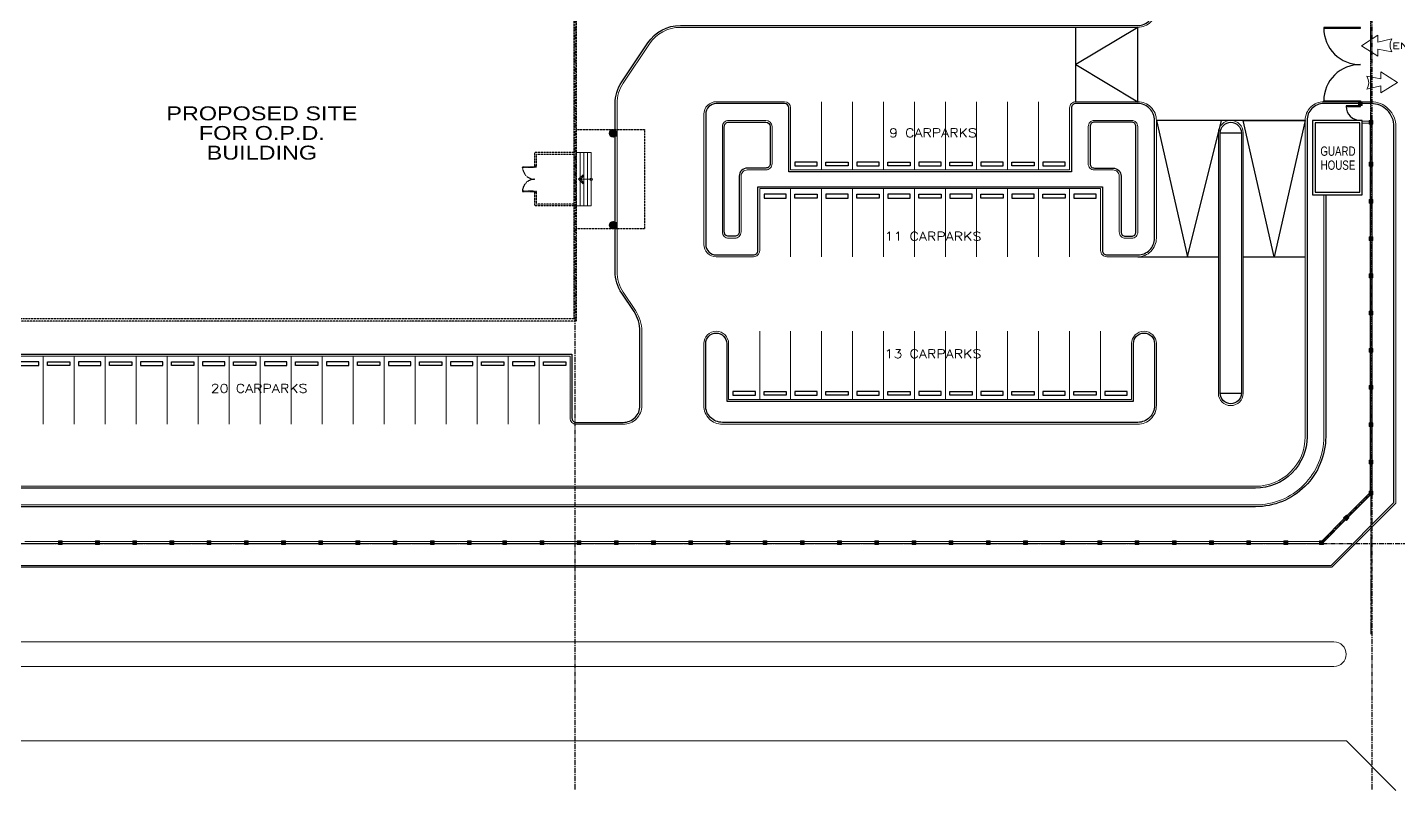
# Model space of a CAD drawing. Header units: inches. Extents: x 25089 to 72263, y 7867 to 40899.
# Drawn here: x 69620 to 70709, y 11455 to 12061 of the extents above; entities that cross this region are included whole.
import ezdxf
from ezdxf.enums import TextEntityAlignment as Align

# ---------------------------------------------------------------- set-up
doc = ezdxf.new("R2010")
doc.units = ezdxf.units.IN
doc.header["$MEASUREMENT"] = 0
for name, pattern in [('CENTER', [2, 1.25, -0.25, 0.25, -0.25]), ('CENTERX2', [4, 2.5, -0.5, 0.5, -0.5]), ('HIDDEN', [0.375, 0.25, -0.125])]:
    doc.linetypes.add(name, pattern=pattern)
for name, color, linetype in [('AR-AXIS', 9, 'CENTERX2'), ('AR-COL', 8, 'Continuous'), ('AR-DOOR', 8, 'Continuous'), ('AR-HATCH', 8, 'Continuous'), ('AR-PROPOSED', 3, 'Continuous'), ('AR-SHEET-NM', 4, 'Continuous'), ('BLDG. TXT', 3, 'Continuous'), ('CURB-2', 8, 'Continuous'), ('HIDDEN', 8, 'HIDDEN'), ('PARAPET', 1, 'Continuous'), ('PROPERTY LINE', 3, 'CENTER'), ('RAMP', 1, 'Continuous'), ('TX1', 4, 'Continuous'), ('WHEEL BUMP', 6, 'Continuous')]:
    doc.layers.add(name, color=color, linetype=linetype)
for name, color, linetype, lineweight in [('CARLINE', 8, 'Continuous', 18), ('COL', 4, 'Continuous', 18), ('COLHAT', 8, 'Continuous', 18), ('CURVE', 8, 'Continuous', 18), ('FENCEWALL', 4, 'Continuous', 18), ('schematic lines', 110, 'Continuous', 25), ('STAIR', 8, 'Continuous', 18)]:
    doc.layers.add(name, color=color, linetype=linetype, lineweight=lineweight)
doc.styles.add('logo-eng', font='arial.ttf', dxfattribs={"height": 600})
doc.styles.add('ROMANC', font='romanc', dxfattribs={"height": 0.1})
doc.styles.add('ROMANS', font='romans.shx', dxfattribs={"width": 0.85})
pattern_1 = [(90, (-1461259.0934, 40040.1362), (-0.5861021186, 1e-16), [])]
pattern_2 = [(45, (-1500197.657, 32474.6601), (-0.4144367825, 0.4144367825), [])]

# ---------------------------------------------------------------- blocks, each defined once
blk = doc.blocks.new('DRIVEWAY LOCATOR')
for p, q in [((-1232, -16), (-523, 434)), ((-523, 134), (-523, 434)), ((-523, -466), (-1232, -16)), ((-523, -166), (-523, -466))]:
    blk.add_line(p, q)
for points in [[(-523, 134), (82, 278)], [(82, -278), (-523, -166)]]:
    blk.add_lwpolyline(points)
blk.add_arc((514, 0), 514, 147.2089, 212.7911)
blk = doc.blocks.new('A$C49501242')
at = {"layer": 'HIDDEN', "ltscale": 0.5}
for points in [[(1000, 2050), (1000, 2000), (0, 2000), (0, 2050)], [(1000, 2050), (1150, 2050), (1150, 2100), (1000, 2100)], [(1000, 50), (1000, 100), (0, 100), (0, 50)], [(1000, 0), (1150, 0), (1150, 50), (1000, 50)]]:
    blk.add_lwpolyline(points, close=True, dxfattribs=at)
for centre, start, end in [((1001, 2052), 182.99284, 269.94476), ((1001, 48), 90.05524, 177.00716)]:
    blk.add_arc(centre, 1002, start, end, dxfattribs=at)
blk = doc.blocks.new('AHHMS TEMPLATE')
at = {"layer": 'AR-HATCH'}
h = blk.add_hatch(dxfattribs=at)
h.set_pattern_fill('ANSI31', color=8, scale=6.153303, angle=90, style=0)
h.set_pattern_definition([(225, (-1490843.83825, 65784.7924), (-0.543880292, 0.543880292), [])])
h.paths.add_polyline_path([(-1490140.9, 82642, -1), (-1490140.9, 82649.4, -1)])
h = blk.add_hatch(dxfattribs=at)
h.set_pattern_fill('ANSI31', color=8, scale=6.153303, angle=90, style=0)
h.set_pattern_definition([(135, (-1490843.83825, 99415.5846), (-0.543880292, -0.543880292), [])])
h.paths.add_polyline_path([(-1490140.9, 82558.3, 1), (-1490140.9, 82551, 1)])
at = {"layer": 'COLHAT'}
h = blk.add_hatch(dxfattribs=at)
h.set_pattern_fill('ANSI31', color=8, scale=0.184599, style=0)
h.set_pattern_definition([(45, (-1499348.3847, 32910.12906), (-0.4144367825, 0.4144367825), [])])
h.paths.add_polyline_path([(-1489401.2, 82677.1), (-1489401.2, 82673.4), (-1489397.5, 82673.4), (-1489397.5, 82677.1)])
h = blk.add_hatch(dxfattribs=at)
h.set_pattern_fill('ANSI31', color=8, scale=0.184599, style=0)
h.set_pattern_definition([(45, (-1499337.7329, 32891.66915), (-0.4144367825, 0.4144367825), [])])
h.paths.add_polyline_path([(-1489390.6, 82658.6), (-1489390.6, 82654.9), (-1489386.9, 82654.9), (-1489386.9, 82658.6)])
h = blk.add_hatch(dxfattribs=at)
h.set_pattern_fill('ANSI31', color=8, scale=0.184599, style=0)
h.set_pattern_definition([(45, (-1499337.7329, 32850.0113), (-0.4144367825, 0.4144367825), [])])
h.paths.add_polyline_path([(-1489390.6, 82617), (-1489390.6, 82613.3), (-1489386.9, 82613.3), (-1489386.9, 82617)])
h = blk.add_hatch(dxfattribs=at)
h.set_pattern_fill('ANSI31', color=8, scale=0.184599, style=0)
h.set_pattern_definition([(45, (-1499337.7329, 32813.0915), (-0.4144367825, 0.4144367825), [])])
h.paths.add_polyline_path([(-1489390.6, 82580.1), (-1489390.6, 82576.4), (-1489386.9, 82576.4), (-1489386.9, 82580.1)])
h = blk.add_hatch(dxfattribs=at)
h.set_pattern_fill('ANSI31', color=8, scale=0.184599, style=0)
h.set_pattern_definition([(45, (-1499337.7329, 32776.17166), (-0.4144367825, 0.4144367825), [])])
h.paths.add_polyline_path([(-1489390.6, 82543.1), (-1489390.6, 82539.5), (-1489386.9, 82539.5), (-1489386.9, 82543.1)])
h = blk.add_hatch(dxfattribs=at)
h.set_pattern_fill('ANSI31', color=8, scale=0.184599, style=0)
h.set_pattern_definition([(45, (-1499337.7329, 32739.25184), (-0.4144367825, 0.4144367825), [])])
h.paths.add_polyline_path([(-1489390.6, 82506.2), (-1489390.6, 82502.5), (-1489386.9, 82502.5), (-1489386.9, 82506.2)])
h = blk.add_hatch(dxfattribs=at)
h.set_pattern_fill('ANSI31', color=8, scale=0.184599, style=0)
h.set_pattern_definition([(45, (-1499337.7329, 32702.332), (-0.4144367825, 0.4144367825), [])])
h.paths.add_polyline_path([(-1489390.6, 82469.3), (-1489390.6, 82465.6), (-1489386.9, 82465.6), (-1489386.9, 82469.3)])
h = blk.add_hatch(dxfattribs=at)
h.set_pattern_fill('ANSI31', color=8, scale=0.184599, style=0)
h.set_pattern_definition([(45, (-1499337.7329, 32665.4122), (-0.4144367825, 0.4144367825), [])])
h.paths.add_polyline_path([(-1489390.6, 82432.4), (-1489390.6, 82428.7), (-1489386.9, 82428.7), (-1489386.9, 82432.4)])
h = blk.add_hatch(dxfattribs=at)
h.set_pattern_fill('ANSI31', color=8, scale=0.184599, style=0)
h.set_pattern_definition([(45, (-1499337.7329, 32628.4924), (-0.4144367825, 0.4144367825), [])])
h.paths.add_polyline_path([(-1489390.6, 82395.5), (-1489390.6, 82391.8), (-1489386.9, 82391.8), (-1489386.9, 82395.5)])
h = blk.add_hatch(dxfattribs=at)
h.set_pattern_fill('ANSI31', color=8, scale=0.184599, style=0)
h.set_pattern_definition([(45, (-1499337.7329, 32591.57256), (-0.4144367825, 0.4144367825), [])])
h.paths.add_polyline_path([(-1489390.6, 82358.5), (-1489390.6, 82354.9), (-1489386.9, 82354.9), (-1489386.9, 82358.5)])
h = blk.add_hatch(dxfattribs=at)
h.set_pattern_fill('ANSI31', color=8, scale=0.184599, style=0)
h.set_pattern_definition([(45, (-1499337.7329, 32554.6531), (-0.4144367825, 0.4144367825), [])])
h.paths.add_polyline_path([(-1489390.6, 82321.6), (-1489390.6, 82317.9), (-1489386.9, 82317.9), (-1489386.9, 82321.6)])
h = blk.add_hatch(dxfattribs=at)
h.set_pattern_fill('ANSI31', color=8, scale=0.184599, style=0)
h.set_pattern_definition([(45, (-1499337.7329, 32523.8866), (-0.4144367825, 0.4144367825), [])])
h.paths.add_polyline_path([(-1489390.6, 82290.9), (-1489390.6, 82287.2), (-1489386.9, 82287.2), (-1489386.9, 82290.9)])
h = blk.add_hatch(dxfattribs=at)
h.set_pattern_fill('ANSI31', color=8, scale=0.184599, angle=45, style=0)
h.set_pattern_definition(pattern_1)
h.paths.add_polyline_path([(-1489416, 82264.4), (-1489413.3, 82261.8), (-1489410.7, 82264.4), (-1489413.3, 82267)])
h = blk.add_hatch(dxfattribs=at)
h.set_pattern_fill('ANSI31', color=8, scale=0.184599, angle=45, style=0)
h.set_pattern_definition(pattern_1)
h.paths.add_polyline_path([(-1489416, 82264.4), (-1489413.3, 82261.8), (-1489410.7, 82264.4), (-1489413.3, 82267)])
h = blk.add_hatch(dxfattribs=at)
h.set_pattern_fill('ANSI31', color=8, scale=0.184599, style=0)
h.set_pattern_definition([(135, (-1480740.78793, 32474.6601), (0.4144367825, 0.4144367825), [])])
h.paths.add_polyline_path([(-1490691.6, 82241.6), (-1490691.6, 82237.9), (-1490687.9, 82237.9), (-1490687.9, 82241.6)])
h = blk.add_hatch(dxfattribs=at)
h.set_pattern_fill('ANSI31', color=8, scale=0.184599, style=0)
h.set_pattern_definition([(135, (-1480703.8681, 32474.6601), (0.4144367825, 0.4144367825), [])])
h.paths.add_polyline_path([(-1490654.7, 82241.6), (-1490654.7, 82237.9), (-1490651, 82237.9), (-1490651, 82241.6)])
h = blk.add_hatch(dxfattribs=at)
h.set_pattern_fill('ANSI31', color=8, scale=0.184599, style=0)
h.set_pattern_definition([(135, (-1480666.9483, 32474.6601), (0.4144367825, 0.4144367825), [])])
h.paths.add_polyline_path([(-1490617.8, 82241.6), (-1490617.8, 82237.9), (-1490614.1, 82237.9), (-1490614.1, 82241.6)])
h = blk.add_hatch(dxfattribs=at)
h.set_pattern_fill('ANSI31', color=8, scale=0.184599, style=0)
h.set_pattern_definition([(135, (-1480630.0285, 32474.6601), (0.4144367825, 0.4144367825), [])])
h.paths.add_polyline_path([(-1490580.9, 82241.6), (-1490580.9, 82237.9), (-1490577.2, 82237.9), (-1490577.2, 82241.6)])
h = blk.add_hatch(dxfattribs=at)
h.set_pattern_fill('ANSI31', color=8, scale=0.184599, style=0)
h.set_pattern_definition([(135, (-1480593.10866, 32474.6601), (0.4144367825, 0.4144367825), [])])
h.paths.add_polyline_path([(-1490544, 82241.6), (-1490544, 82237.9), (-1490540.3, 82237.9), (-1490540.3, 82241.6)])
h = blk.add_hatch(dxfattribs=at)
h.set_pattern_fill('ANSI31', color=8, scale=0.184599, style=0)
h.set_pattern_definition([(135, (-1480556.18884, 32474.6601), (0.4144367825, 0.4144367825), [])])
h.paths.add_polyline_path([(-1490507, 82241.6), (-1490507, 82237.9), (-1490503.3, 82237.9), (-1490503.3, 82241.6)])
h = blk.add_hatch(dxfattribs=at)
h.set_pattern_fill('ANSI31', color=8, scale=0.184599, style=0)
h.set_pattern_definition([(135, (-1480519.269, 32474.6601), (0.4144367825, 0.4144367825), [])])
h.paths.add_polyline_path([(-1490470.1, 82241.6), (-1490470.1, 82237.9), (-1490466.4, 82237.9), (-1490466.4, 82241.6)])
h = blk.add_hatch(dxfattribs=at)
h.set_pattern_fill('ANSI31', color=8, scale=0.184599, style=0)
h.set_pattern_definition([(45, (-1500380.3486, 32474.6601), (-0.4144367825, 0.4144367825), [])])
h.paths.add_polyline_path([(-1490429.5, 82241.6), (-1490429.5, 82237.9), (-1490433.2, 82237.9), (-1490433.2, 82241.6)])
h = blk.add_hatch(dxfattribs=at)
h.set_pattern_fill('ANSI31', color=8, scale=0.184599, style=0)
h.set_pattern_definition([(45, (-1500343.42877, 32474.6601), (-0.4144367825, 0.4144367825), [])])
h.paths.add_polyline_path([(-1490392.6, 82241.6), (-1490392.6, 82237.9), (-1490396.3, 82237.9), (-1490396.3, 82241.6)])
h = blk.add_hatch(dxfattribs=at)
h.set_pattern_fill('ANSI31', color=8, scale=0.184599, style=0)
h.set_pattern_definition([(45, (-1500306.50895, 32474.6601), (-0.4144367825, 0.4144367825), [])])
h.paths.add_polyline_path([(-1490355.7, 82241.6), (-1490355.7, 82237.9), (-1490359.4, 82237.9), (-1490359.4, 82241.6)])
h = blk.add_hatch(dxfattribs=at)
h.set_pattern_fill('ANSI31', color=8, scale=0.184599, style=0)
h.set_pattern_definition([(135, (-1480371.58975, 32474.6601), (0.4144367825, 0.4144367825), [])])
h.paths.add_polyline_path([(-1490322.4, 82241.6), (-1490322.4, 82237.9), (-1490318.7, 82237.9), (-1490318.7, 82241.6)])
h = blk.add_hatch(dxfattribs=at)
h.set_pattern_fill('ANSI31', color=8, scale=0.184599, style=0)
h.set_pattern_definition([(135, (-1480334.66993, 32474.6601), (0.4144367825, 0.4144367825), [])])
h.paths.add_polyline_path([(-1490285.5, 82241.6), (-1490285.5, 82237.9), (-1490281.8, 82237.9), (-1490281.8, 82241.6)])
h = blk.add_hatch(dxfattribs=at)
h.set_pattern_fill('ANSI31', color=8, scale=0.184599, style=0)
h.set_pattern_definition(pattern_2)
h.paths.add_polyline_path([(-1490250.5, 82241.6), (-1490250.5, 82237.9), (-1490246.8, 82237.9), (-1490246.8, 82241.6)])
h = blk.add_hatch(dxfattribs=at)
h.set_pattern_fill('ANSI31', color=8, scale=0.184599, style=0)
h.set_pattern_definition(pattern_2)
h.paths.add_polyline_path([(-1490250.5, 82241.6), (-1490250.5, 82237.9), (-1490246.8, 82237.9), (-1490246.8, 82241.6)])
h = blk.add_hatch(dxfattribs=at)
h.set_pattern_fill('ANSI31', color=8, scale=0.184599, style=0)
h.set_pattern_definition([(45, (-1500160.7372, 32474.6601), (-0.4144367825, 0.4144367825), [])])
h.paths.add_polyline_path([(-1490213.6, 82241.6), (-1490213.6, 82237.9), (-1490209.9, 82237.9), (-1490209.9, 82241.6)])
h = blk.add_hatch(dxfattribs=at)
h.set_pattern_fill('ANSI31', color=8, scale=0.184599, style=0)
h.set_pattern_definition([(45, (-1500123.8174, 32474.6601), (-0.4144367825, 0.4144367825), [])])
h.paths.add_polyline_path([(-1490176.7, 82241.6), (-1490176.7, 82237.9), (-1490173, 82237.9), (-1490173, 82241.6)])
h = blk.add_hatch(dxfattribs=at)
h.set_pattern_fill('ANSI31', color=8, scale=0.184599, style=0)
h.set_pattern_definition([(45, (-1500086.89756, 32474.6601), (-0.4144367825, 0.4144367825), [])])
h.paths.add_polyline_path([(-1490139.7, 82241.6), (-1490139.7, 82237.9), (-1490136.1, 82237.9), (-1490136.1, 82241.6)])
h = blk.add_hatch(dxfattribs=at)
h.set_pattern_fill('ANSI31', color=8, scale=0.184599, style=0)
h.set_pattern_definition([(45, (-1500049.97774, 32474.6601), (-0.4144367825, 0.4144367825), [])])
h.paths.add_polyline_path([(-1490102.8, 82241.6), (-1490102.8, 82237.9), (-1490099.1, 82237.9), (-1490099.1, 82241.6)])
h = blk.add_hatch(dxfattribs=at)
h.set_pattern_fill('ANSI31', color=8, scale=0.184599, style=0)
h.set_pattern_definition([(45, (-1500013.0579, 32474.6601), (-0.4144367825, 0.4144367825), [])])
h.paths.add_polyline_path([(-1490065.9, 82241.6), (-1490065.9, 82237.9), (-1490062.2, 82237.9), (-1490062.2, 82241.6)])
h = blk.add_hatch(dxfattribs=at)
h.set_pattern_fill('ANSI31', color=8, scale=0.184599, style=0)
h.set_pattern_definition([(45, (-1499976.1381, 32474.6601), (-0.4144367825, 0.4144367825), [])])
h.paths.add_polyline_path([(-1490029, 82241.6), (-1490029, 82237.9), (-1490025.3, 82237.9), (-1490025.3, 82241.6)])
h = blk.add_hatch(dxfattribs=at)
h.set_pattern_fill('ANSI31', color=8, scale=0.184599, style=0)
h.set_pattern_definition([(45, (-1499939.2183, 32474.6601), (-0.4144367825, 0.4144367825), [])])
h.paths.add_polyline_path([(-1489992.1, 82241.6), (-1489992.1, 82237.9), (-1489988.4, 82237.9), (-1489988.4, 82241.6)])
h = blk.add_hatch(dxfattribs=at)
h.set_pattern_fill('ANSI31', color=8, scale=0.184599, style=0)
h.set_pattern_definition([(45, (-1499902.29847, 32474.6601), (-0.4144367825, 0.4144367825), [])])
h.paths.add_polyline_path([(-1489955.1, 82241.6), (-1489955.1, 82237.9), (-1489951.5, 82237.9), (-1489951.5, 82241.6)])
h = blk.add_hatch(dxfattribs=at)
h.set_pattern_fill('ANSI31', color=8, scale=0.184599, style=0)
h.set_pattern_definition([(45, (-1499865.37865, 32474.6601), (-0.4144367825, 0.4144367825), [])])
h.paths.add_polyline_path([(-1489918.2, 82241.6), (-1489918.2, 82237.9), (-1489914.5, 82237.9), (-1489914.5, 82241.6)])
h = blk.add_hatch(dxfattribs=at)
h.set_pattern_fill('ANSI31', color=8, scale=0.184599, style=0)
h.set_pattern_definition([(45, (-1499828.45883, 32474.6601), (-0.4144367825, 0.4144367825), [])])
h.paths.add_polyline_path([(-1489881.3, 82241.6), (-1489881.3, 82237.9), (-1489877.6, 82237.9), (-1489877.6, 82241.6)])
h = blk.add_hatch(dxfattribs=at)
h.set_pattern_fill('ANSI31', color=8, scale=0.184599, style=0)
h.set_pattern_definition([(45, (-1499791.539, 32474.6601), (-0.4144367825, 0.4144367825), [])])
h.paths.add_polyline_path([(-1489844.4, 82241.6), (-1489844.4, 82237.9), (-1489840.7, 82237.9), (-1489840.7, 82241.6)])
h = blk.add_hatch(dxfattribs=at)
h.set_pattern_fill('ANSI31', color=8, scale=0.184599, style=0)
h.set_pattern_definition([(45, (-1499754.6192, 32474.6601), (-0.4144367825, 0.4144367825), [])])
h.paths.add_polyline_path([(-1489807.5, 82241.6), (-1489807.5, 82237.9), (-1489803.8, 82237.9), (-1489803.8, 82241.6)])
h = blk.add_hatch(dxfattribs=at)
h.set_pattern_fill('ANSI31', color=8, scale=0.184599, style=0)
h.set_pattern_definition([(45, (-1499717.6994, 32474.6601), (-0.4144367825, 0.4144367825), [])])
h.paths.add_polyline_path([(-1489770.5, 82241.6), (-1489770.5, 82237.9), (-1489766.9, 82237.9), (-1489766.9, 82241.6)])
h = blk.add_hatch(dxfattribs=at)
h.set_pattern_fill('ANSI31', color=8, scale=0.184599, style=0)
h.set_pattern_definition([(45, (-1499680.77956, 32474.6601), (-0.4144367825, 0.4144367825), [])])
h.paths.add_polyline_path([(-1489733.6, 82241.6), (-1489733.6, 82237.9), (-1489729.9, 82237.9), (-1489729.9, 82241.6)])
h = blk.add_hatch(dxfattribs=at)
h.set_pattern_fill('ANSI31', color=8, scale=0.184599, style=0)
h.set_pattern_definition([(45, (-1499643.85974, 32474.6601), (-0.4144367825, 0.4144367825), [])])
h.paths.add_polyline_path([(-1489696.7, 82241.6), (-1489696.7, 82237.9), (-1489693, 82237.9), (-1489693, 82241.6)])
h = blk.add_hatch(dxfattribs=at)
h.set_pattern_fill('ANSI31', color=8, scale=0.184599, style=0)
h.set_pattern_definition([(45, (-1499606.9399, 32474.6601), (-0.4144367825, 0.4144367825), [])])
h.paths.add_polyline_path([(-1489659.8, 82241.6), (-1489659.8, 82237.9), (-1489656.1, 82237.9), (-1489656.1, 82241.6)])
h = blk.add_hatch(dxfattribs=at)
h.set_pattern_fill('ANSI31', color=8, scale=0.184599, style=0)
h.set_pattern_definition([(45, (-1499570.0201, 32474.6601), (-0.4144367825, 0.4144367825), [])])
h.paths.add_polyline_path([(-1489622.9, 82241.6), (-1489622.9, 82237.9), (-1489619.2, 82237.9), (-1489619.2, 82241.6)])
h = blk.add_hatch(dxfattribs=at)
h.set_pattern_fill('ANSI31', color=8, scale=0.184599, style=0)
h.set_pattern_definition([(45, (-1499533.1003, 32474.6601), (-0.4144367825, 0.4144367825), [])])
h.paths.add_polyline_path([(-1489585.9, 82241.6), (-1489585.9, 82237.9), (-1489582.3, 82237.9), (-1489582.3, 82241.6)])
h = blk.add_hatch(dxfattribs=at)
h.set_pattern_fill('ANSI31', color=8, scale=0.184599, style=0)
h.set_pattern_definition([(45, (-1499496.18046, 32474.6601), (-0.4144367825, 0.4144367825), [])])
h.paths.add_polyline_path([(-1489549, 82241.6), (-1489549, 82237.9), (-1489545.3, 82237.9), (-1489545.3, 82241.6)])
h = blk.add_hatch(dxfattribs=at)
h.set_pattern_fill('ANSI31', color=8, scale=0.184599, style=0)
h.set_pattern_definition([(45, (-1499459.26065, 32474.6601), (-0.4144367825, 0.4144367825), [])])
h.paths.add_polyline_path([(-1489512.1, 82241.6), (-1489512.1, 82237.9), (-1489508.4, 82237.9), (-1489508.4, 82241.6)])
h = blk.add_hatch(dxfattribs=at)
h.set_pattern_fill('ANSI31', color=8, scale=0.184599, style=0)
h.set_pattern_definition([(45, (-1499422.3408, 32474.6601), (-0.4144367825, 0.4144367825), [])])
h.paths.add_polyline_path([(-1489475.2, 82241.6), (-1489475.2, 82237.9), (-1489471.5, 82237.9), (-1489471.5, 82241.6)])
h = blk.add_hatch(dxfattribs=at)
h.set_pattern_fill('ANSI31', color=8, scale=0.184599, style=0)
h.set_pattern_definition([(45, (-1499386.95934, 32474.6602), (-0.4144367825, 0.4144367825), [])])
h.paths.add_polyline_path([(-1489439.8, 82241.6), (-1489439.8, 82237.9), (-1489436.1, 82237.9), (-1489436.1, 82241.6)])
at = {"layer": 'AR-AXIS', "color": 8, "ltscale": 2}
for p, q in [((-1490178.8, 81994.9), (-1490178.8, 85060)), ((-1489387.8, 81994.9), (-1489387.8, 85060)), ((-1492933, 82238.9), (-1488915.2, 82238.9))]:
    blk.add_line(p, q, dxfattribs=at)
at = {"layer": 'AR-AXIS', "color": 8}
blk.add_line((-1489389.1, 82288.1), (-1489389.1, 82148.7), dxfattribs=at)
at = {"layer": 'AR-COL', "color": 8}
for centre in [(-1490140.9, 82645.7), (-1490140.9, 82554.7)]:
    blk.add_circle(centre, 3.69, dxfattribs=at)
at = {"layer": 'AR-DOOR', "color": 8}
for points in [[(-1489435.7, 82750.6), (-1489435.7, 82750), (-1489399.4, 82750), (-1489399.4, 82750.6)], [(-1489435.7, 82677.4), (-1489435.7, 82678), (-1489399.4, 82678), (-1489399.4, 82677.4)], [(-1489413.5, 82673.1), (-1489413.5, 82672.5), (-1489399.4, 82672.5), (-1489399.4, 82673.1)]]:
    blk.add_lwpolyline(points, close=True, dxfattribs=at)
for centre, radius, start, end in [((-1489399.7, 82750), 36, 180, 270.4876), ((-1489399.7, 82678), 36, 89.5124, 180), ((-1489399.7, 82672.5), 13.8, 180, 271.2592)]:
    blk.add_arc(centre, radius, start, end, dxfattribs=at)
at = {"layer": 'AR-PROPOSED', "color": 8}
blk.add_lwpolyline([(-1489446.8, 82584.8), (-1489397.5, 82584.8), (-1489397.5, 82658.6), (-1489446.8, 82658.6)], close=True, dxfattribs=at)
at = {"layer": 'CARLINE', "color": 8}
for p, q in [((-1489934.1, 82609.4), (-1489934.1, 82677.1)), ((-1489903.3, 82609.4), (-1489903.3, 82677.1)), ((-1489872.6, 82609.4), (-1489872.6, 82677.1)), ((-1489841.8, 82609.4), (-1489841.8, 82677.1)), ((-1489811, 82609.4), (-1489811, 82677.1)), ((-1489780.3, 82609.4), (-1489780.3, 82677.1)), ((-1489749.5, 82609.4), (-1489749.5, 82677.1)), ((-1489718.7, 82609.4), (-1489718.7, 82677.1)), ((-1489964.9, 82591), (-1489964.9, 82523.3)), ((-1489934.1, 82591), (-1489934.1, 82523.3)), ((-1489903.3, 82591), (-1489903.3, 82523.3)), ((-1489872.6, 82591), (-1489872.6, 82523.3)), ((-1489841.8, 82591), (-1489841.8, 82523.3)), ((-1489811, 82591), (-1489811, 82523.3)), ((-1489780.3, 82591), (-1489780.3, 82523.3)), ((-1489749.5, 82591), (-1489749.5, 82523.3)), ((-1489718.7, 82591), (-1489718.7, 82523.3)), ((-1489688, 82591), (-1489688, 82523.3)), ((-1489995.6, 82381.7), (-1489995.6, 82449.4)), ((-1489964.9, 82381.7), (-1489964.9, 82449.4)), ((-1489934.1, 82381.7), (-1489934.1, 82449.4)), ((-1489903.3, 82381.7), (-1489903.3, 82449.4)), ((-1489872.6, 82381.7), (-1489872.6, 82449.4)), ((-1489841.8, 82381.7), (-1489841.8, 82449.4)), ((-1489811, 82381.7), (-1489811, 82449.4)), ((-1489780.3, 82381.7), (-1489780.3, 82449.4)), ((-1489749.5, 82381.7), (-1489749.5, 82449.4)), ((-1489718.7, 82381.7), (-1489718.7, 82449.4)), ((-1489688, 82381.7), (-1489688, 82449.4)), ((-1489657.2, 82381.7), (-1489657.2, 82449.4)), ((-1490706.8, 82424.8), (-1490706.8, 82357.1)), ((-1490676, 82424.8), (-1490676, 82357.1)), ((-1490645.2, 82424.8), (-1490645.2, 82357.1)), ((-1490614.5, 82424.8), (-1490614.5, 82357.1)), ((-1490583.7, 82424.8), (-1490583.7, 82357.1)), ((-1490552.9, 82424.8), (-1490552.9, 82357.1)), ((-1490522.2, 82424.8), (-1490522.2, 82357.1)), ((-1490491.4, 82424.8), (-1490491.4, 82357.1)), ((-1490460.6, 82424.8), (-1490460.6, 82357.1)), ((-1490429.9, 82424.8), (-1490429.9, 82357.1)), ((-1490399.1, 82424.8), (-1490399.1, 82357.1)), ((-1490368.3, 82424.8), (-1490368.3, 82357.1)), ((-1490337.6, 82424.8), (-1490337.6, 82357.1)), ((-1490306.8, 82424.8), (-1490306.8, 82357.1)), ((-1490276, 82424.8), (-1490276, 82357.1)), ((-1490245.3, 82424.8), (-1490245.3, 82357.1)), ((-1490214.5, 82424.8), (-1490214.5, 82357.1))]:
    blk.add_line(p, q, dxfattribs=at)
at = {"layer": 'COL', "color": 8}
for points in [[(-1489401.2, 82673.4), (-1489397.5, 82673.4), (-1489397.5, 82677.1), (-1489401.2, 82677.1)], [(-1489390.6, 82654.9), (-1489386.9, 82654.9), (-1489386.9, 82658.6), (-1489390.6, 82658.6)], [(-1489390.6, 82613.3), (-1489386.9, 82613.3), (-1489386.9, 82617), (-1489390.6, 82617)], [(-1489390.6, 82576.4), (-1489386.9, 82576.4), (-1489386.9, 82580.1), (-1489390.6, 82580.1)], [(-1489390.6, 82539.5), (-1489386.9, 82539.5), (-1489386.9, 82543.1), (-1489390.6, 82543.1)], [(-1489390.6, 82502.5), (-1489386.9, 82502.5), (-1489386.9, 82506.2), (-1489390.6, 82506.2)], [(-1489390.6, 82465.6), (-1489386.9, 82465.6), (-1489386.9, 82469.3), (-1489390.6, 82469.3)], [(-1489390.6, 82428.7), (-1489386.9, 82428.7), (-1489386.9, 82432.4), (-1489390.6, 82432.4)], [(-1489390.6, 82391.8), (-1489386.9, 82391.8), (-1489386.9, 82395.5), (-1489390.6, 82395.5)], [(-1489390.6, 82354.9), (-1489386.9, 82354.9), (-1489386.9, 82358.5), (-1489390.6, 82358.5)], [(-1489390.6, 82317.9), (-1489386.9, 82317.9), (-1489386.9, 82321.6), (-1489390.6, 82321.6)], [(-1489390.6, 82287.2), (-1489386.9, 82287.2), (-1489386.9, 82290.9), (-1489390.6, 82290.9)], [(-1489413.3, 82261.8), (-1489410.7, 82264.4), (-1489413.3, 82267), (-1489416, 82264.4)], [(-1489413.3, 82261.8), (-1489410.7, 82264.4), (-1489413.3, 82267), (-1489416, 82264.4)], [(-1490691.6, 82237.9), (-1490687.9, 82237.9), (-1490687.9, 82241.6), (-1490691.6, 82241.6)], [(-1490654.7, 82237.9), (-1490651, 82237.9), (-1490651, 82241.6), (-1490654.7, 82241.6)], [(-1490617.8, 82237.9), (-1490614.1, 82237.9), (-1490614.1, 82241.6), (-1490617.8, 82241.6)], [(-1490580.9, 82237.9), (-1490577.2, 82237.9), (-1490577.2, 82241.6), (-1490580.9, 82241.6)], [(-1490544, 82237.9), (-1490540.3, 82237.9), (-1490540.3, 82241.6), (-1490544, 82241.6)], [(-1490507, 82237.9), (-1490503.3, 82237.9), (-1490503.3, 82241.6), (-1490507, 82241.6)], [(-1490470.1, 82237.9), (-1490466.4, 82237.9), (-1490466.4, 82241.6), (-1490470.1, 82241.6)], [(-1490429.5, 82237.9), (-1490433.2, 82237.9), (-1490433.2, 82241.6), (-1490429.5, 82241.6)], [(-1490392.6, 82237.9), (-1490396.3, 82237.9), (-1490396.3, 82241.6), (-1490392.6, 82241.6)], [(-1490355.7, 82237.9), (-1490359.4, 82237.9), (-1490359.4, 82241.6), (-1490355.7, 82241.6)], [(-1490322.4, 82237.9), (-1490318.7, 82237.9), (-1490318.7, 82241.6), (-1490322.4, 82241.6)], [(-1490285.5, 82237.9), (-1490281.8, 82237.9), (-1490281.8, 82241.6), (-1490285.5, 82241.6)], [(-1490250.5, 82237.9), (-1490246.8, 82237.9), (-1490246.8, 82241.6), (-1490250.5, 82241.6)], [(-1490250.5, 82237.9), (-1490246.8, 82237.9), (-1490246.8, 82241.6), (-1490250.5, 82241.6)], [(-1490213.6, 82237.9), (-1490209.9, 82237.9), (-1490209.9, 82241.6), (-1490213.6, 82241.6)], [(-1490176.7, 82237.9), (-1490173, 82237.9), (-1490173, 82241.6), (-1490176.7, 82241.6)], [(-1490139.7, 82237.9), (-1490136.1, 82237.9), (-1490136.1, 82241.6), (-1490139.7, 82241.6)], [(-1490102.8, 82237.9), (-1490099.1, 82237.9), (-1490099.1, 82241.6), (-1490102.8, 82241.6)], [(-1490065.9, 82237.9), (-1490062.2, 82237.9), (-1490062.2, 82241.6), (-1490065.9, 82241.6)], [(-1490029, 82237.9), (-1490025.3, 82237.9), (-1490025.3, 82241.6), (-1490029, 82241.6)], [(-1489992.1, 82237.9), (-1489988.4, 82237.9), (-1489988.4, 82241.6), (-1489992.1, 82241.6)], [(-1489955.1, 82237.9), (-1489951.5, 82237.9), (-1489951.5, 82241.6), (-1489955.1, 82241.6)], [(-1489918.2, 82237.9), (-1489914.5, 82237.9), (-1489914.5, 82241.6), (-1489918.2, 82241.6)], [(-1489881.3, 82237.9), (-1489877.6, 82237.9), (-1489877.6, 82241.6), (-1489881.3, 82241.6)], [(-1489844.4, 82237.9), (-1489840.7, 82237.9), (-1489840.7, 82241.6), (-1489844.4, 82241.6)], [(-1489807.5, 82237.9), (-1489803.8, 82237.9), (-1489803.8, 82241.6), (-1489807.5, 82241.6)], [(-1489770.5, 82237.9), (-1489766.9, 82237.9), (-1489766.9, 82241.6), (-1489770.5, 82241.6)], [(-1489733.6, 82237.9), (-1489729.9, 82237.9), (-1489729.9, 82241.6), (-1489733.6, 82241.6)], [(-1489696.7, 82237.9), (-1489693, 82237.9), (-1489693, 82241.6), (-1489696.7, 82241.6)], [(-1489659.8, 82237.9), (-1489656.1, 82237.9), (-1489656.1, 82241.6), (-1489659.8, 82241.6)], [(-1489622.9, 82237.9), (-1489619.2, 82237.9), (-1489619.2, 82241.6), (-1489622.9, 82241.6)], [(-1489585.9, 82237.9), (-1489582.3, 82237.9), (-1489582.3, 82241.6), (-1489585.9, 82241.6)], [(-1489549, 82237.9), (-1489545.3, 82237.9), (-1489545.3, 82241.6), (-1489549, 82241.6)], [(-1489512.1, 82237.9), (-1489508.4, 82237.9), (-1489508.4, 82241.6), (-1489512.1, 82241.6)], [(-1489475.2, 82237.9), (-1489471.5, 82237.9), (-1489471.5, 82241.6), (-1489475.2, 82241.6)], [(-1489439.8, 82237.9), (-1489436.1, 82237.9), (-1489436.1, 82241.6), (-1489439.8, 82241.6)]]:
    blk.add_lwpolyline(points, close=True, dxfattribs=at)
at = {"layer": 'CURB-2', "color": 8}
for p, q in [((-1489538.4, 82646.3), (-1489517.5, 82646.3)), ((-1489538.4, 82387.9), (-1489517.5, 82387.9))]:
    blk.add_line(p, q, dxfattribs=at)
for points in [[(-1492438.1, 82217), (-1489428.5, 82217), (-1489366, 82279.6), (-1489366, 82652.5, 0.414214), (-1489388.7, 82675.3), (-1489397.5, 82675.3)], [(-1489401.2, 82675.3), (-1489435.7, 82675.3, 0.414214), (-1489452.3, 82658.6), (-1489452.3, 82344.8, -0.414214), (-1489503.4, 82293.8), (-1491623.6, 82293.8, -0.414214), (-1491662.4, 82332.5), (-1491662.4, 82369.4, 0.414214), (-1491672.8, 82379.9), (-1491730.1, 82379.9), (-1491730.1, 83275.8), (-1491675.3, 83275.8, 0.414214), (-1491662.4, 83288.7), (-1491662.4, 83427.7, 0.414214), (-1491675.3, 83440.6), (-1491730.1, 83440.6), (-1491730.1, 84367.3), (-1491666.7, 84367.3, 0.414214), (-1491662.4, 84371.6), (-1491662.4, 84448.7, -0.181984), (-1491648.4, 84479.6, 0.146599), (-1491632.8, 84498.9, 0.097146), (-1491631.6, 84505.2), (-1491631.6, 84561.1)], [(-1490800.9, 82426.7), (-1490181.9, 82426.7), (-1490181.9, 82363.3, 0.414214), (-1490177.6, 82359), (-1490131, 82359, 0.414214), (-1490114.4, 82375.6), (-1490114.4, 82449.4, 0.148069), (-1490120.3, 82468.9), (-1490132.5, 82487.2, -0.148069), (-1490139, 82508.7), (-1490139, 82675.2, -0.148069), (-1490132.5, 82696.7), (-1490106.6, 82735.5, -0.250765), (-1490074.3, 82752.8), (-1489620.3, 82752.8, 0.414214), (-1489603.7, 82769.4), (-1489603.7, 83064.8, 0.414214), (-1489620.3, 83081.4), (-1489663.4, 83081.4, 0.414214), (-1489680, 83064.8), (-1489680, 82947.8, 0.414214), (-1489663.4, 82931.2), (-1489626.4, 82931.2)], [(-1490038.7, 82675.3, 0.414238), (-1490049.2, 82664.8), (-1490049.2, 82535.6, 0.414214), (-1490038.7, 82525.1), (-1490001.8, 82525.1, 0.414214), (-1489997.5, 82529.4), (-1489997.5, 82592.8), (-1489655.4, 82592.8), (-1489655.4, 82529.4, 0.414214), (-1489651.1, 82525.1), (-1489620.3, 82525.1, 0.414214), (-1489603.7, 82541.7), (-1489603.7, 82658.6, 0.414214), (-1489620.3, 82675.3), (-1489681.8, 82675.3, 0.414214), (-1489686.1, 82670.9), (-1489686.1, 82607.6), (-1489966.7, 82607.6), (-1489966.7, 82670.9, 0.414189), (-1489971, 82675.3), (-1490038.7, 82675.3)], [(-1489433.8, 82584.8), (-1489433.8, 82344.8, -0.414214), (-1489503.4, 82275.3), (-1491623.9, 82275.3, -0.3852), (-1491680.8, 82326.8), (-1491680.8, 82361.4), (-1491746.7, 82361.4)]]:
    blk.add_lwpolyline(points, format="xyb", dxfattribs=at)
for points in [[(-1489989.5, 82656.8, -0.414189), (-1489985.2, 82652.5), (-1489985.2, 82615.6, -0.414214), (-1489989.5, 82611.3), (-1490007.9, 82611.3, 0.414214), (-1490015.9, 82603.3), (-1490015.9, 82547.9, -0.414214), (-1490020.3, 82543.6), (-1490026.4, 82543.6, -0.414214), (-1490030.7, 82547.9), (-1490030.7, 82652.5, -0.414238), (-1490026.4, 82656.8)], [(-1489632.6, 82543.6), (-1489626.4, 82543.6, 0.414214), (-1489622.1, 82547.9), (-1489622.1, 82652.5, 0.414214), (-1489626.4, 82656.8), (-1489663.4, 82656.8, 0.414214), (-1489667.7, 82652.5), (-1489667.7, 82615.6, 0.414214), (-1489663.4, 82611.3), (-1489644.9, 82611.3, -0.414214), (-1489636.9, 82603.3), (-1489636.9, 82547.9, 0.414214)], [(-1489538.4, 82646.3, -1), (-1489517.5, 82646.3), (-1489517.5, 82387.9, -1), (-1489538.4, 82387.9)], [(-1490028.3, 82379.9), (-1489624.6, 82379.9), (-1489624.6, 82437.1, -1), (-1489603.7, 82437.1), (-1489603.7, 82375.6, -0.414214), (-1489620.3, 82359), (-1490032.6, 82359, -0.414214), (-1490049.2, 82375.6), (-1490049.2, 82437.1, -1), (-1490028.3, 82437.1)]]:
    blk.add_lwpolyline(points, format="xyb", close=True, dxfattribs=at)
at = {"layer": 'CURVE', "color": 8}
for p, q in [((-1492411.9, 82141.3), (-1489425.7, 82141.3)), ((-1492411.9, 82116.7), (-1489425.7, 82116.7)), ((-1493115.3, 82042.9), (-1489413.3, 82042.9)), ((-1489364.1, 81993.7), (-1489413.3, 82042.9))]:
    blk.add_line(p, q, dxfattribs=at)
for points in [[(-1492438.8, 82215.2), (-1489427.8, 82215.2), (-1489364.1, 82278.8), (-1489364.1, 82652.5, 0.414214), (-1489388.7, 82677.1), (-1489435.7, 82677.1, 0.414214), (-1489454.1, 82658.6), (-1489454.1, 82344.8, -0.414214), (-1489503.4, 82295.6), (-1491623.6, 82295.6, -0.414214), (-1491660.5, 82332.5), (-1491660.5, 82369.4, 0.414214), (-1491672.8, 82381.7), (-1491728.2, 82381.7), (-1491728.2, 83274), (-1491675.3, 83274, 0.414214), (-1491660.5, 83288.7), (-1491660.5, 83427.7, 0.414214), (-1491675.3, 83442.4), (-1491728.2, 83442.4), (-1491728.2, 84365.4)], [(-1490799.1, 82424.8), (-1490183.7, 82424.8), (-1490183.7, 82363.3, 0.414214), (-1490177.6, 82357.1), (-1490131, 82357.1, 0.414214), (-1490112.6, 82375.6), (-1490112.6, 82449.4, 0.148069), (-1490118.8, 82469.9), (-1490131, 82488.2, -0.148069), (-1490137.2, 82508.7), (-1490137.2, 82675.2, -0.148069), (-1490131, 82695.6), (-1490105.1, 82734.5, -0.250765), (-1490074.3, 82750.9), (-1489620.3, 82750.9, 0.414214), (-1489601.8, 82769.4), (-1489601.8, 83064.8, 0.414214), (-1489620.3, 83083.2), (-1489663.4, 83083.2, 0.414214), (-1489681.8, 83064.8), (-1489681.8, 82947.8, 0.414214), (-1489663.4, 82929.4), (-1489626.4, 82929.4)], [(-1490038.7, 82677.1, 0.414312), (-1490051, 82664.8), (-1490051, 82535.6, 0.414214), (-1490038.7, 82523.3), (-1490001.8, 82523.3, 0.414214), (-1489995.6, 82529.4), (-1489995.6, 82591), (-1489657.2, 82591), (-1489657.2, 82529.4, 0.414214), (-1489651.1, 82523.3), (-1489620.3, 82523.3, 0.414214), (-1489601.8, 82541.7), (-1489601.8, 82658.6, 0.414214), (-1489620.3, 82677.1), (-1489681.8, 82677.1, 0.414214), (-1489688, 82670.9), (-1489688, 82609.4), (-1489964.9, 82609.4), (-1489964.9, 82670.9, 0.414189), (-1489971, 82677.1), (-1490038.7, 82677.1)], [(-1489989.5, 82658.6, -0.414189), (-1489983.3, 82652.5), (-1489983.3, 82615.6, -0.414214), (-1489989.5, 82609.4), (-1490007.9, 82609.4, 0.414214), (-1490014.1, 82603.3), (-1490014.1, 82547.9, -0.414214), (-1490020.3, 82541.7), (-1490026.4, 82541.7, -0.414214), (-1490032.6, 82547.9), (-1490032.6, 82652.5, -0.414238), (-1490026.4, 82658.6), (-1489989.5, 82658.6)], [(-1489540.3, 82646.3, -1), (-1489515.7, 82646.3), (-1489515.7, 82387.9, -1), (-1489540.3, 82387.9), (-1489540.3, 82646.3)], [(-1489435.7, 82584.8), (-1489435.7, 82344.8, -0.414214), (-1489503.4, 82277.1), (-1491623.9, 82277.1, -0.384725), (-1491679, 82326.9), (-1491679, 82363.3), (-1491746.7, 82363.3)]]:
    blk.add_lwpolyline(points, format="xyb", dxfattribs=at)
for points in [[(-1489632.6, 82541.7), (-1489626.4, 82541.7, 0.414214), (-1489620.3, 82547.9), (-1489620.3, 82652.5, 0.414214), (-1489626.4, 82658.6), (-1489663.4, 82658.6, 0.414214), (-1489669.5, 82652.5), (-1489669.5, 82615.6, 0.414214), (-1489663.4, 82609.4), (-1489644.9, 82609.4, -0.414214), (-1489638.7, 82603.3), (-1489638.7, 82547.9, 0.414214)], [(-1490026.4, 82381.7), (-1489626.4, 82381.7), (-1489626.4, 82437.1, -1), (-1489601.8, 82437.1), (-1489601.8, 82375.6, -0.414214), (-1489620.3, 82357.1), (-1490032.6, 82357.1, -0.414214), (-1490051, 82375.6), (-1490051, 82437.1, -1), (-1490026.4, 82437.1)]]:
    blk.add_lwpolyline(points, format="xyb", close=True, dxfattribs=at)
blk.add_arc((-1489425.7, 82129), 12.3, 270, 90, dxfattribs=at)
at = {"layer": 'FENCEWALL', "color": 8}
for p, q in [((-1489390.6, 82657.7), (-1489397.5, 82657.7)), ((-1489390.6, 82655.9), (-1489397.5, 82655.9)), ((-1489389.7, 82617), (-1489389.7, 82654.9)), ((-1489387.8, 82617), (-1489387.8, 82654.9)), ((-1489389.7, 82613.3), (-1489389.7, 82580.1)), ((-1489387.8, 82613.3), (-1489387.8, 82580.1)), ((-1489389.7, 82543.1), (-1489389.7, 82576.4)), ((-1489387.8, 82543.1), (-1489387.8, 82576.4)), ((-1489389.7, 82539.5), (-1489389.7, 82506.2)), ((-1489387.8, 82539.5), (-1489387.8, 82506.2)), ((-1489389.7, 82469.3), (-1489389.7, 82502.5)), ((-1489387.8, 82469.3), (-1489387.8, 82502.5)), ((-1489389.7, 82465.6), (-1489389.7, 82432.4)), ((-1489387.8, 82465.6), (-1489387.8, 82432.4)), ((-1489389.7, 82395.5), (-1489389.7, 82428.7)), ((-1489387.8, 82395.5), (-1489387.8, 82428.7)), ((-1489389.7, 82391.8), (-1489389.7, 82358.5)), ((-1489387.8, 82391.8), (-1489387.8, 82358.5)), ((-1489389.7, 82321.6), (-1489389.7, 82354.9)), ((-1489387.8, 82321.6), (-1489387.8, 82354.9)), ((-1489389.7, 82317.9), (-1489389.7, 82290.9)), ((-1489387.8, 82317.9), (-1489387.8, 82290.9)), ((-1489390.6, 82288.5), (-1489412.7, 82266.4)), ((-1489389.3, 82287.2), (-1489411.4, 82265.1)), ((-1489437.4, 82241.6), (-1489415.3, 82263.7)), ((-1489436.1, 82240.3), (-1489414, 82262.4)), ((-1490691.6, 82240.7), (-1490724.9, 82240.7)), ((-1490691.6, 82238.9), (-1490724.9, 82238.9)), ((-1490680.9, 82240.7), (-1490687.9, 82240.7)), ((-1490654.7, 82238.9), (-1490687.9, 82238.9))]:
    blk.add_line(p, q, dxfattribs=at)
for points in [[(-1490654.7, 82240.7), (-1490687.9, 82240.7)], [(-1490617.8, 82240.7), (-1490651, 82240.7)], [(-1490617.8, 82238.9), (-1490651, 82238.9)], [(-1490614.1, 82240.7), (-1490580.9, 82240.7)], [(-1490614.1, 82238.9), (-1490580.9, 82238.9)], [(-1490544, 82240.7), (-1490577.2, 82240.7)], [(-1490544, 82238.9), (-1490577.2, 82238.9)], [(-1490507, 82240.7), (-1490540.3, 82240.7)], [(-1490507, 82238.9), (-1490540.3, 82238.9)], [(-1490470.1, 82240.7), (-1490503.3, 82240.7)], [(-1490470.1, 82238.9), (-1490503.3, 82238.9)], [(-1490466.4, 82240.7), (-1490433.2, 82240.7)], [(-1490466.4, 82238.9), (-1490433.2, 82238.9)], [(-1490429.5, 82240.7), (-1490396.3, 82240.7)], [(-1490429.5, 82238.9), (-1490396.3, 82238.9)], [(-1490392.6, 82240.7), (-1490359.4, 82240.7)], [(-1490392.6, 82238.9), (-1490359.4, 82238.9)], [(-1490322.4, 82240.7), (-1490355.7, 82240.7)], [(-1490322.4, 82238.9), (-1490355.7, 82238.9)], [(-1490318.7, 82240.7), (-1490285.5, 82240.7)], [(-1490318.7, 82238.9), (-1490285.5, 82238.9)], [(-1490281.8, 82240.7), (-1490250.5, 82240.7)], [(-1490281.8, 82238.9), (-1490250.5, 82238.9)], [(-1490213.6, 82240.7), (-1490246.8, 82240.7)], [(-1490218.5, 82240.7), (-1490246.8, 82240.7)], [(-1490213.6, 82238.9), (-1490246.8, 82238.9)], [(-1490218.5, 82238.9), (-1490246.8, 82238.9)], [(-1490176.7, 82240.7), (-1490209.9, 82240.7)], [(-1490176.7, 82238.9), (-1490209.9, 82238.9)], [(-1490139.7, 82240.7), (-1490173, 82240.7)], [(-1490139.7, 82238.9), (-1490173, 82238.9)], [(-1490102.8, 82240.7), (-1490136.1, 82240.7)], [(-1490102.8, 82238.9), (-1490136.1, 82238.9)], [(-1490065.9, 82240.7), (-1490099.1, 82240.7)], [(-1490065.9, 82238.9), (-1490099.1, 82238.9)], [(-1490029, 82240.7), (-1490062.2, 82240.7)], [(-1490029, 82238.9), (-1490062.2, 82238.9)], [(-1489992.1, 82240.7), (-1490025.3, 82240.7)], [(-1489992.1, 82238.9), (-1490025.3, 82238.9)], [(-1489955.1, 82240.7), (-1489988.4, 82240.7)], [(-1489955.1, 82238.9), (-1489988.4, 82238.9)], [(-1489918.2, 82240.7), (-1489951.5, 82240.7)], [(-1489918.2, 82238.9), (-1489951.5, 82238.9)], [(-1489881.3, 82240.7), (-1489914.5, 82240.7)], [(-1489881.3, 82238.9), (-1489914.5, 82238.9)], [(-1489844.4, 82240.7), (-1489877.6, 82240.7)], [(-1489844.4, 82238.9), (-1489877.6, 82238.9)], [(-1489807.5, 82240.7), (-1489840.7, 82240.7)], [(-1489807.5, 82238.9), (-1489840.7, 82238.9)], [(-1489770.5, 82240.7), (-1489803.8, 82240.7)], [(-1489770.5, 82238.9), (-1489803.8, 82238.9)], [(-1489733.6, 82240.7), (-1489766.9, 82240.7)], [(-1489733.6, 82238.9), (-1489766.9, 82238.9)], [(-1489696.7, 82240.7), (-1489729.9, 82240.7)], [(-1489696.7, 82238.9), (-1489729.9, 82238.9)], [(-1489659.8, 82240.7), (-1489693, 82240.7)], [(-1489659.8, 82238.9), (-1489693, 82238.9)], [(-1489622.9, 82240.7), (-1489656.1, 82240.7)], [(-1489622.9, 82238.9), (-1489656.1, 82238.9)], [(-1489585.9, 82240.7), (-1489619.2, 82240.7)], [(-1489585.9, 82238.9), (-1489619.2, 82238.9)], [(-1489549, 82240.7), (-1489582.3, 82240.7)], [(-1489549, 82238.9), (-1489582.3, 82238.9)], [(-1489512.1, 82240.7), (-1489545.3, 82240.7)], [(-1489512.1, 82238.9), (-1489545.3, 82238.9)], [(-1489475.2, 82240.7), (-1489508.4, 82240.7)], [(-1489475.2, 82238.9), (-1489508.4, 82238.9)], [(-1489439.8, 82240.7), (-1489471.5, 82240.7)], [(-1489439.8, 82238.9), (-1489471.5, 82238.9)]]:
    blk.add_lwpolyline(points, dxfattribs=at)
at = {"layer": 'HIDDEN', "color": 8}
for p, q in [((-1490218.8, 82613.1), (-1490218.8, 82626.6)), ((-1490180, 82626.6), (-1490218.8, 82626.6)), ((-1490217, 82613.1), (-1490217, 82624.8)), ((-1490180, 82624.8), (-1490217, 82624.8)), ((-1490218.8, 82613.1), (-1490217, 82613.1)), ((-1490218.8, 82613.1), (-1490217, 82613.1)), ((-1490218.8, 82573.7), (-1490218.8, 82587.3)), ((-1490218.8, 82587.3), (-1490217, 82587.3)), ((-1490218.8, 82587.3), (-1490217, 82587.3)), ((-1490217, 82575.6), (-1490217, 82587.3)), ((-1490180, 82573.7), (-1490218.8, 82573.7)), ((-1490180, 82575.6), (-1490217, 82575.6))]:
    blk.add_line(p, q, dxfattribs=at)
for points in [[(-1490805.2, 82821.1), (-1490177.6, 82821.1), (-1490177.6, 82821.1), (-1490177.6, 82459.3), (-1490805.2, 82459.3), (-1490805.2, 82821.1)], [(-1490177.6, 82649.4), (-1490109.9, 82649.4), (-1490109.9, 82551), (-1490177.6, 82551)]]:
    blk.add_lwpolyline(points, dxfattribs=at)
blk.add_lwpolyline([(-1490802.8, 82818.6), (-1490180, 82818.6), (-1490180, 82461.7), (-1490802.8, 82461.7)], close=True, dxfattribs=at)
at = {"layer": 'PARAPET', "color": 8}
blk.add_lwpolyline([(-1489444.3, 82587.3), (-1489400, 82587.3), (-1489400, 82656.2), (-1489444.3, 82656.2)], close=True, dxfattribs=at)
at = {"layer": 'PROPERTY LINE', "color": 8}
blk.add_lwpolyline([(-1492441.2, 84577.1), (-1492478.1, 84540.2), (-1492478.1, 82288.1), (-1492428.8, 82238.9), (-1489438.3, 82238.9), (-1489389.1, 82288.1), (-1489389.1, 84527.9), (-1489438.3, 84577.1), (-1492441.2, 84577.1)], dxfattribs=at)
at = {"layer": 'RAMP', "color": 8}
for p, q in [((-1489681.8, 82677.1), (-1489681.8, 82750.9)), ((-1489454.1, 82658.6), (-1489601.8, 82658.6)), ((-1489620.3, 82523.3), (-1489540.3, 82523.3)), ((-1489515.7, 82523.3), (-1489454.1, 82523.3))]:
    blk.add_line(p, q, dxfattribs=at)
for points in [[(-1489620.3, 82750.9), (-1489681.8, 82714), (-1489620.3, 82677.1), (-1489620.3, 82750.9)], [(-1489601.8, 82658.6), (-1489571.1, 82523.3), (-1489537.2, 82658.6), (-1489601.8, 82658.6)], [(-1489454.1, 82658.6), (-1489484.9, 82523.3), (-1489515.7, 82658.6), (-1489454.1, 82658.6)]]:
    blk.add_lwpolyline(points, dxfattribs=at)
at = {"layer": 'STAIR', "color": 8}
for p, q in [((-1490177.6, 82626.6), (-1490162.8, 82626.6)), ((-1490177.6, 82626.6), (-1490177.6, 82573.7)), ((-1490173.9, 82626.6), (-1490173.9, 82573.7)), ((-1490170.2, 82626.6), (-1490170.2, 82573.7)), ((-1490166.5, 82626.6), (-1490166.5, 82573.7)), ((-1490162.8, 82626.6), (-1490162.8, 82573.7)), ((-1490175.3, 82600.2), (-1490170.9, 82604.5)), ((-1490175.3, 82600.2), (-1490170.9, 82595.8)), ((-1490173.5, 82600.2), (-1490170, 82603.7)), ((-1490164, 82600.2), (-1490173.5, 82600.2)), ((-1490173.5, 82600.2), (-1490170, 82596.7)), ((-1490170.9, 82604.5), (-1490170, 82603.7)), ((-1490170.9, 82595.8), (-1490170, 82596.7)), ((-1490177.6, 82573.7), (-1490162.8, 82573.7))]:
    blk.add_line(p, q, dxfattribs=at)
blk.add_circle((-1490162.8, 82600.2), 1.23, dxfattribs=at)
at = {"layer": 'WHEEL BUMP', "color": 8}
for points in [[(-1489938.4, 82613.6), (-1489938.4, 82617.3), (-1489960.6, 82617.3), (-1489960.6, 82613.6)], [(-1489929.8, 82613.6), (-1489929.8, 82617.3), (-1489907.6, 82617.3), (-1489907.6, 82613.6)], [(-1489876.9, 82613.6), (-1489876.9, 82617.3), (-1489899, 82617.3), (-1489899, 82613.6)], [(-1489868.3, 82613.6), (-1489868.3, 82617.3), (-1489846.1, 82617.3), (-1489846.1, 82613.6)], [(-1489815.3, 82613.6), (-1489815.3, 82617.3), (-1489837.5, 82617.3), (-1489837.5, 82613.6)], [(-1489806.7, 82613.6), (-1489806.7, 82617.3), (-1489784.6, 82617.3), (-1489784.6, 82613.6)], [(-1489753.8, 82613.6), (-1489753.8, 82617.3), (-1489776, 82617.3), (-1489776, 82613.6)], [(-1489745.2, 82613.6), (-1489745.2, 82617.3), (-1489723, 82617.3), (-1489723, 82613.6)], [(-1489692.3, 82613.6), (-1489692.3, 82617.3), (-1489714.4, 82617.3), (-1489714.4, 82613.6)], [(-1489991.3, 82585.3), (-1489991.3, 82581.6), (-1489969.2, 82581.6), (-1489969.2, 82585.3)], [(-1489938.4, 82585.3), (-1489938.4, 82581.6), (-1489960.6, 82581.6), (-1489960.6, 82585.3)], [(-1489929.8, 82585.3), (-1489929.8, 82581.6), (-1489907.6, 82581.6), (-1489907.6, 82585.3)], [(-1489876.9, 82585.3), (-1489876.9, 82581.6), (-1489899, 82581.6), (-1489899, 82585.3)], [(-1489868.3, 82585.3), (-1489868.3, 82581.6), (-1489846.1, 82581.6), (-1489846.1, 82585.3)], [(-1489815.3, 82585.3), (-1489815.3, 82581.6), (-1489837.5, 82581.6), (-1489837.5, 82585.3)], [(-1489806.7, 82585.3), (-1489806.7, 82581.6), (-1489784.6, 82581.6), (-1489784.6, 82585.3)], [(-1489753.8, 82585.3), (-1489753.8, 82581.6), (-1489776, 82581.6), (-1489776, 82585.3)], [(-1489745.2, 82585.3), (-1489745.2, 82581.6), (-1489723, 82581.6), (-1489723, 82585.3)], [(-1489692.3, 82585.3), (-1489692.3, 82581.6), (-1489714.4, 82581.6), (-1489714.4, 82585.3)], [(-1489683.7, 82585.3), (-1489683.7, 82581.6), (-1489661.5, 82581.6), (-1489661.5, 82585.3)], [(-1490733.2, 82419.2), (-1490733.2, 82415.5), (-1490711.1, 82415.5), (-1490711.1, 82419.2)], [(-1490680.3, 82419.2), (-1490680.3, 82415.5), (-1490702.5, 82415.5), (-1490702.5, 82419.2)], [(-1490671.7, 82419.2), (-1490671.7, 82415.5), (-1490649.5, 82415.5), (-1490649.5, 82419.2)], [(-1490618.8, 82419.2), (-1490618.8, 82415.5), (-1490640.9, 82415.5), (-1490640.9, 82419.2)], [(-1490610.2, 82419.2), (-1490610.2, 82415.5), (-1490588, 82415.5), (-1490588, 82419.2)], [(-1490557.2, 82419.2), (-1490557.2, 82415.5), (-1490579.4, 82415.5), (-1490579.4, 82419.2)], [(-1490548.6, 82419.2), (-1490548.6, 82415.5), (-1490526.5, 82415.5), (-1490526.5, 82419.2)], [(-1490495.7, 82419.2), (-1490495.7, 82415.5), (-1490517.9, 82415.5), (-1490517.9, 82419.2)], [(-1490487.1, 82419.2), (-1490487.1, 82415.5), (-1490464.9, 82415.5), (-1490464.9, 82419.2)], [(-1490434.2, 82419.2), (-1490434.2, 82415.5), (-1490456.3, 82415.5), (-1490456.3, 82419.2)], [(-1490425.6, 82419.2), (-1490425.6, 82415.5), (-1490403.4, 82415.5), (-1490403.4, 82419.2)], [(-1490372.6, 82419.2), (-1490372.6, 82415.5), (-1490394.8, 82415.5), (-1490394.8, 82419.2)], [(-1490364, 82419.2), (-1490364, 82415.5), (-1490341.9, 82415.5), (-1490341.9, 82419.2)], [(-1490311.1, 82419.2), (-1490311.1, 82415.5), (-1490333.3, 82415.5), (-1490333.3, 82419.2)], [(-1490302.5, 82419.2), (-1490302.5, 82415.5), (-1490280.3, 82415.5), (-1490280.3, 82419.2)], [(-1490249.6, 82419.2), (-1490249.6, 82415.5), (-1490271.7, 82415.5), (-1490271.7, 82419.2)], [(-1490241, 82419.2), (-1490241, 82415.5), (-1490218.8, 82415.5), (-1490218.8, 82419.2)], [(-1490188, 82419.2), (-1490188, 82415.5), (-1490210.2, 82415.5), (-1490210.2, 82419.2)], [(-1489999.9, 82386), (-1489999.9, 82389.7), (-1490022.1, 82389.7), (-1490022.1, 82386)], [(-1489991.3, 82386), (-1489991.3, 82389.7), (-1489969.2, 82389.7), (-1489969.2, 82386)], [(-1489938.4, 82386), (-1489938.4, 82389.7), (-1489960.6, 82389.7), (-1489960.6, 82386)], [(-1489929.8, 82386), (-1489929.8, 82389.7), (-1489907.6, 82389.7), (-1489907.6, 82386)], [(-1489876.9, 82386), (-1489876.9, 82389.7), (-1489899, 82389.7), (-1489899, 82386)], [(-1489868.3, 82386), (-1489868.3, 82389.7), (-1489846.1, 82389.7), (-1489846.1, 82386)], [(-1489815.3, 82386), (-1489815.3, 82389.7), (-1489837.5, 82389.7), (-1489837.5, 82386)], [(-1489806.7, 82386), (-1489806.7, 82389.7), (-1489784.6, 82389.7), (-1489784.6, 82386)], [(-1489753.8, 82386), (-1489753.8, 82389.7), (-1489776, 82389.7), (-1489776, 82386)], [(-1489745.2, 82386), (-1489745.2, 82389.7), (-1489723, 82389.7), (-1489723, 82386)], [(-1489692.3, 82386), (-1489692.3, 82389.7), (-1489714.4, 82389.7), (-1489714.4, 82386)], [(-1489683.7, 82386), (-1489683.7, 82389.7), (-1489661.5, 82389.7), (-1489661.5, 82386)], [(-1489630.7, 82386), (-1489630.7, 82389.7), (-1489652.9, 82389.7), (-1489652.9, 82386)]]:
    blk.add_lwpolyline(points, close=True, dxfattribs=at)
at = {"layer": 'CURVE', "color": 8, "xscale": 0.02307488024234772, "yscale": 0.02307488024234772, "zscale": 0.02307488024234772}
blk.add_blockref('DRIVEWAY LOCATOR', (-1489369.9, 82733.1), dxfattribs=at)
at = {"layer": 'CURVE', "color": 8, "xscale": 0.02307488024234772, "yscale": 0.02307488024234772, "zscale": 0.02307488024234772, "rotation": 180}
blk.add_blockref('DRIVEWAY LOCATOR', (-1489391.1, 82695.9), dxfattribs=at)
at = {"layer": 'HIDDEN', "color": 8, "ltscale": 0.5, "xscale": 0.01230661571025848, "yscale": 0.01230661571025848, "zscale": 0.01230661571025848}
blk.add_blockref('A$C49501242', (-1490231.1, 82587.3), dxfattribs=at)
at = {"layer": 'AR-SHEET-NM', "color": 8, "style": 'ROMANS', "width": 1.2}
for s, height, p in [('9 CARPARKS', 8.61, (-1489823.6, 82646.3)), ('11 CARPARKS', 8.615, (-1489823.6, 82543.6)), ('13 CARPARKS', 8.615, (-1489823.6, 82427.1)), ('20 CARPARKS', 8.615, (-1490492.4, 82392.7))]:
    blk.add_text(s, height=height, dxfattribs=at).set_placement(p, align=Align.MIDDLE_CENTER)
at = {"layer": 'BLDG. TXT', "color": 8, "ltscale": 0.5, "style": 'logo-eng'}
for s, height, width, p in [('PROPOSED SITE', 13.845, 1.2, (-1490489.7, 82665.6)), ('FOR O.P.D.', 13.84, 1.2, (-1490489.7, 82646.1)), ('BUILDING', 13.84, 1.2, (-1490489.7, 82626.6)), ('GUARD', 9.23, 0.75, (-1489421.6, 82628.1)), ('HOUSE', 9.23, 0.75, (-1489421.6, 82614.2))]:
    blk.add_text(s, height=height, dxfattribs=dict(at, width=width)).set_placement(p, align=Align.MIDDLE_CENTER)
at = {"layer": 'TX1', "color": 8, "style": 'ROMANC', "width": 1.5}
blk.add_text('ENTRANCE', height=6.15, dxfattribs=at).set_placement((-1489367.7, 82729.5))

msp = doc.modelspace()

# ---------------------------------------------------------------- block references
at = {"layer": 'schematic lines', "xscale": 0.8, "yscale": 0.8, "zscale": 0.8}
msp.add_blockref('AHHMS TEMPLATE', (1262198.2, -54140.1), dxfattribs=at)

doc.saveas('drawing.dxf')
